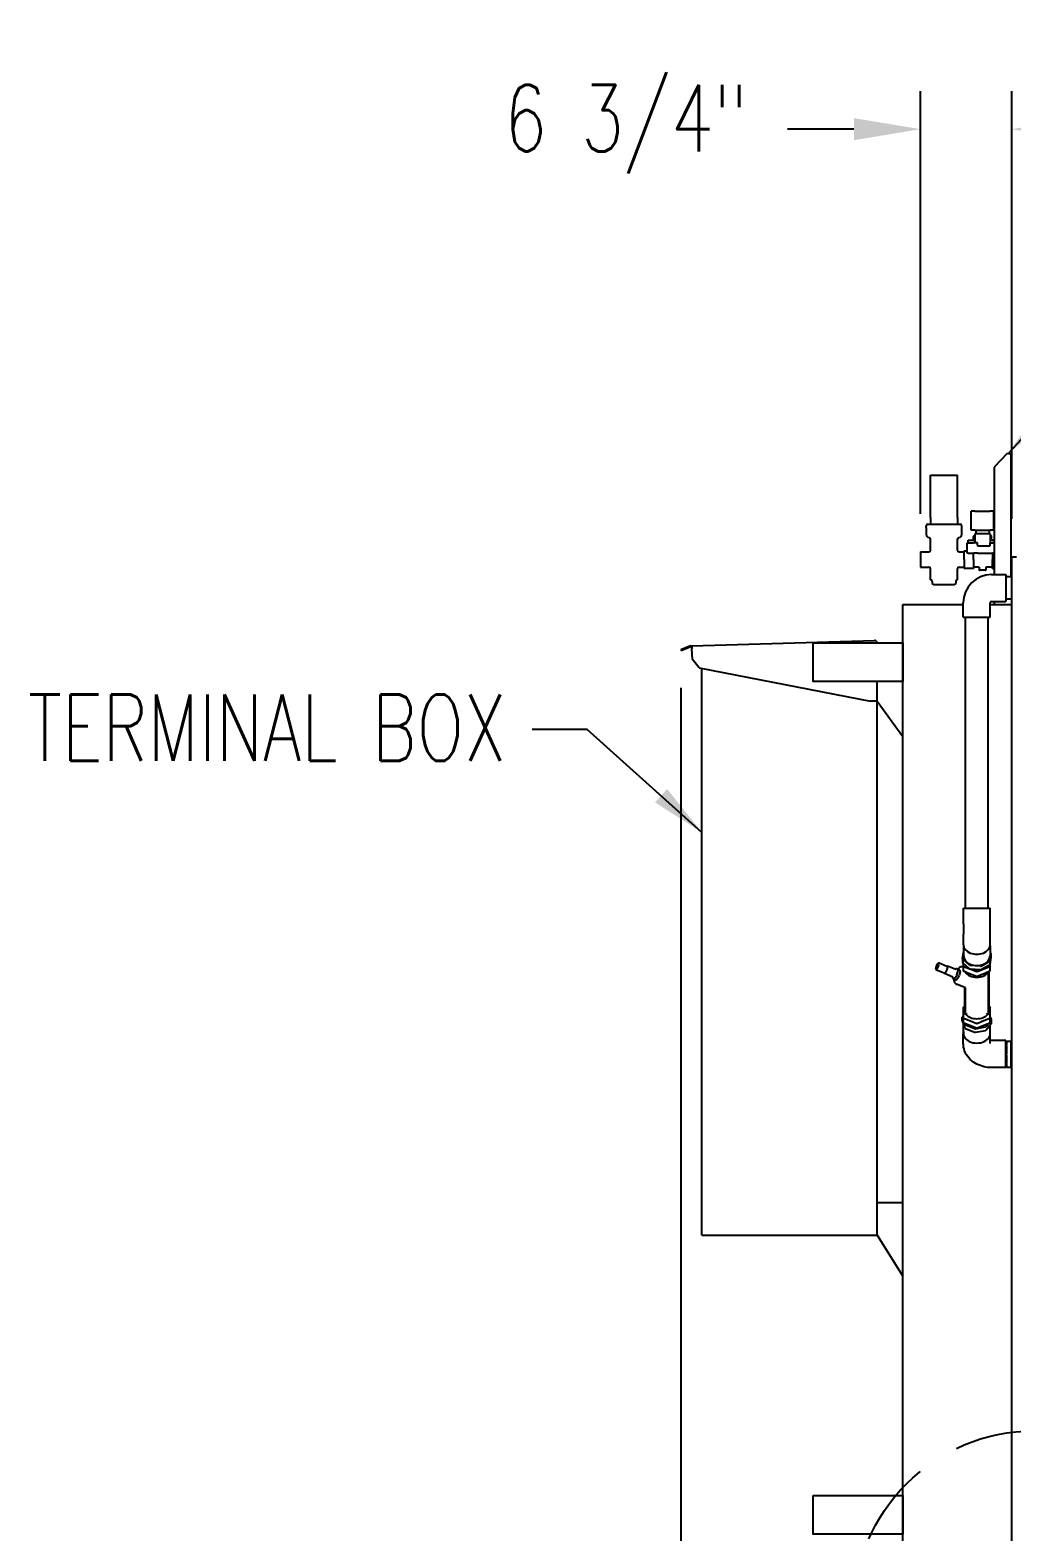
# Model space of a CAD drawing. Header units: millimetres. Extents: x 16200 to 32328, y 18593 to 29476.
# Drawn here: x 16433.3 to 16506.1, y 18900.9 to 19012.3 of the extents above; entities that cross this region are included whole.
import ezdxf

# ---------------------------------------------------------------- set-up
doc = ezdxf.new("R2010")
doc.units = ezdxf.units.MM
doc.header["$LTSCALE"] = 5
doc.linetypes.add('HIDDEN', pattern=[9.525, 6.35, -3.175])
for name, color, linetype in [('COIL-CONTROL', 2, 'Continuous'), ('CONDENSER-SST-CONTROL', 1, 'Continuous'), ('RECIRCULATION-CONTROL', 3, 'Continuous'), ('UNIT', 6, 'Continuous'), ('WS-NO-CONTROL', 3, 'Continuous')]:
    doc.layers.add(name, color=color, linetype=linetype)
doc.styles.add('SUBMITTAL', font='romans.shx', dxfattribs={"width": 0.75})
doc.dimstyles.new('SUBMITTAL', dxfattribs={"dimtxt": 0.09375, "dimasz": 0.09375, "dimexe": 0.03125, "dimexo": 0.0625, "dimgap": 0.0625, "dimtad": 0, "dimdec": 4, "dimzin": 4, "dimdsep": 46, "dimlunit": 4, "dimtxsty": 'SUBMITTAL', "dimcen": 0.09375, "dimclre": 6, "dimadec": 0, "dimazin": 0, "dimtfac": 1, "dimtdec": 0, "dimtofl": 0, "dimtmove": 0, "dimatfit": 3, "dimfxl": 0, "dimfrac": 2, "dimtolj": 1, "dimtzin": 4, "dimarcsym": 0})

# ---------------------------------------------------------------- blocks, each defined once
blk = doc.blocks.new('*D16')
at = {"layer": 'UNIT', "color": 6, "lineweight": -2}
for p, q in [((16481.53, 18963.53), (16481.53, 18859.84)), ((16506.07, 18890.06), (16506.07, 18859.84))]:
    blk.add_line(p, q, dxfattribs=at)
at = {"layer": 'UNIT', "color": 3, "lineweight": -2}
for p, q in [((16481.53, 18862.66), (16476.6, 18862.66)), ((16501.14, 18862.66), (16486.46, 18862.66))]:
    blk.add_line(p, q, dxfattribs=at)
at = {"layer": 'UNIT', "color": 3}
for points in [[(16486.46, 18863.48), (16486.46, 18861.84), (16481.53, 18862.66)], [(16501.14, 18863.48), (16501.14, 18861.84), (16506.07, 18862.66)]]:
    blk.add_solid(points, dxfattribs=at)
at = {"layer": 'UNIT', "color": 3, "insert": (16454.68, 18862.66), "char_height": 4.9294, "attachment_point": 5, "style": 'SUBMITTAL'}
blk.add_mtext('\\A1;2\'-0 1/2"', dxfattribs=at)
blk = doc.blocks.new('*D116')
at = {"layer": 'WS-NO-CONTROL', "color": 6, "lineweight": -2}
for p, q in [((16499.3, 18976.42), (16499.3, 19007.78)), ((16506.07, 18976.05), (16506.07, 19007.78))]:
    blk.add_line(p, q, dxfattribs=at)
at = {"layer": 'WS-NO-CONTROL', "color": 3, "lineweight": -2}
for p, q in [((16494.37, 19004.96), (16489.44, 19004.96)), ((16511, 19004.96), (16515.93, 19004.96))]:
    blk.add_line(p, q, dxfattribs=at)
at = {"layer": 'WS-NO-CONTROL', "color": 3}
for points in [[(16494.37, 19005.78), (16494.37, 19004.14), (16499.3, 19004.96)], [(16511, 19005.78), (16511, 19004.14), (16506.07, 19004.96)]]:
    blk.add_solid(points, dxfattribs=at)
at = {"layer": 'WS-NO-CONTROL', "color": 3, "insert": (16477.47, 19004.96), "char_height": 4.929, "attachment_point": 5, "style": 'SUBMITTAL'}
blk.add_mtext('\\A1;6 3/4"', dxfattribs=at)

msp = doc.modelspace()

# ---------------------------------------------------------------- linework, layer by layer
at = {"layer": 'COIL-CONTROL'}
msp.add_line((16498.0033, 18969.7068), (16506.0707, 18969.7068), dxfattribs=at)
at = {"layer": 'CONDENSER-SST-CONTROL'}
msp.add_lwpolyline([(16491.354, 18903.6172), (16498.004, 18903.6172), (16498.004, 18900.7422), (16491.354, 18900.7422)], close=True, dxfattribs=at)
at = {"layer": 'RECIRCULATION-CONTROL'}
for p, q in [((16506.0707, 18971.7582), (16505.6407, 18971.7582)), ((16506.0707, 18970.0982), (16505.6407, 18970.0982)), ((16500.4987, 18942.9344), (16500.4418, 18942.7256)), ((16500.6123, 18943.0736), (16500.4987, 18942.9344)), ((16500.6691, 18943.004), (16500.6123, 18943.0736)), ((16500.6123, 18942.7952), (16500.6691, 18943.004)), ((16501.2734, 18942.8694), (16500.6937, 18943.106)), ((16500.4418, 18942.7256), (16500.4987, 18942.656)), ((16501.065, 18942.3591), (16500.4854, 18942.5957)), ((16500.4987, 18942.656), (16500.6123, 18942.7952)), ((16501.7054, 18942.0764), (16501.0871, 18942.3288)), ((16501.6585, 18942.0956), (16501.6785, 18942.0447)), ((16501.6785, 18942.0447), (16501.7671, 18941.9362)), ((16501.7966, 18941.9483), (16501.7671, 18941.9362)), ((16505.6407, 18937.3597), (16504.5845, 18937.3597)), ((16505.6407, 18935.3597), (16505.6407, 18937.3597)), ((16505.6407, 18937.1897), (16505.6962, 18937.1897)), ((16505.6962, 18937.3123), (16505.6962, 18937.323)), ((16505.6962, 18937.323), (16506.0082, 18937.323)), ((16505.6962, 18937.3123), (16505.6962, 18937.0465)), ((16505.6962, 18936.9795), (16505.6962, 18937.0465)), ((16505.6962, 18936.9795), (16505.6962, 18936.3754)), ((16505.6962, 18936.2836), (16505.6962, 18936.3754)), ((16505.6962, 18936.2836), (16505.6962, 18935.6951)), ((16506.0082, 18937.323), (16506.0082, 18935.3964)), ((16505.6407, 18935.3597), (16504.5845, 18935.3597)), ((16505.6407, 18935.5297), (16505.6962, 18935.5297)), ((16505.6962, 18935.6322), (16505.6962, 18935.6951)), ((16505.6962, 18935.6322), (16505.6962, 18935.4041)), ((16505.6962, 18935.3964), (16505.6962, 18935.4041)), ((16505.6962, 18935.3964), (16506.0082, 18935.3964))]:
    msp.add_line(p, q, dxfattribs=at)
at = {"layer": 'RECIRCULATION-CONTROL', "linetype": 'HIDDEN', "ltscale": 0.2}
msp.add_circle((16507.75, 18895.0252), 13.395, dxfattribs=at)
at = {"layer": 'RECIRCULATION-CONTROL'}
msp.add_arc((16504.5845, 18969.8282), 2.1, 90, 180, dxfattribs=at)
msp.add_ellipse((16501.1692, 18942.6143), major_axis=(0.1042, 0.2551), ratio=0.35355339, start_param=3.14159265, end_param=6.28318531, dxfattribs=at)
for points, knots in [([(16500.6937, 18943.106), (16500.6835, 18943.1102), (16500.6722, 18943.1117), (16500.6489, 18943.1102), (16500.6372, 18943.1063), (16500.6089, 18943.0923), (16500.5932, 18943.0797), (16500.5611, 18943.0468), (16500.5448, 18943.0256), (16500.5151, 18942.9794), (16500.5017, 18942.9547), (16500.4778, 18942.9036), (16500.4673, 18942.8771), (16500.4501, 18942.8245), (16500.4433, 18942.7982), (16500.4341, 18942.7476), (16500.4317, 18942.7233), (16500.4326, 18942.677), (16500.4359, 18942.6553), (16500.449, 18942.6279), (16500.4536, 18942.6204), (16500.4666, 18942.6063), (16500.4755, 18942.5998), (16500.4854, 18942.5957)], [5.42611336, 5.42611336, 5.42611336, 5.42611336, 5.59716055, 5.59716055, 5.80672753, 5.80672753, 6.14239473, 6.14239473, 6.51403666, 6.51403666, 6.85901819, 6.85901819, 7.19594401, 7.19594401, 7.53354917, 7.53354917, 7.88096716, 7.88096716, 8.25541349, 8.25541349, 8.40216134, 8.40216134, 8.56770601, 8.56770601, 8.56770601, 8.56770601]), ([(16501.0871, 18942.3288), (16501.0782, 18942.3325), (16501.0702, 18942.3379), (16501.0569, 18942.3508), (16501.0517, 18942.3582), (16501.0475, 18942.3661), (16501.0475, 18942.3662), (16501.0474, 18942.3663)], [3.998664601, 3.998664601, 3.998664601, 3.998664601, 4.141409477, 4.141409477, 4.284154353, 4.284154353, 4.286263389, 4.286263389, 4.286263389, 4.286263389]), ([(16501.2557, 18942.8766), (16501.2559, 18942.8766), (16501.256, 18942.8767), (16501.2645, 18942.8793), (16501.2734, 18942.881), (16501.2918, 18942.8809), (16501.3014, 18942.8792), (16501.3103, 18942.8756)], [0.569473161, 0.569473161, 0.569473161, 0.569473161, 0.571582196, 0.571582196, 0.714327072, 0.714327072, 0.857071948, 0.857071948, 0.857071948, 0.857071948])]:
    msp.add_open_spline(points, degree=3, knots=knots, dxfattribs=at)
at = {"layer": 'UNIT'}
for p, q in [((16505.7432, 18980.8988), (16504.7814, 18979.8878)), ((16506.0314, 18971.7582), (16506.0314, 18980.8083)), ((16504.7814, 18979.8878), (16504.7814, 18969.7068)), ((16506.0707, 18973.1406), (16506.0314, 18973.1406)), ((16506.0707, 18892.8745), (16506.0707, 18973.2292)), ((16506.4159, 18973.2292), (16506.0707, 18973.2292)), ((16481.9951, 18966.5338), (16481.5315, 18966.3465)), ((16481.5315, 18966.3465), (16481.5533, 18966.2928)), ((16481.5533, 18966.2928), (16482.0168, 18966.4801)), ((16482.1944, 18966.6143), (16481.9951, 18966.5338)), ((16482.0168, 18966.4801), (16481.9951, 18966.5338)), ((16482.0168, 18966.4801), (16482.2161, 18966.5606)), ((16482.262, 18966.6287), (16482.3518, 18966.6318)), ((16482.3539, 18966.5739), (16482.264, 18966.5707)), ((16482.3518, 18966.6318), (16495.893, 18967.0391)), ((16482.3518, 18966.6318), (16482.3588, 18966.433)), ((16482.3867, 18965.6325), (16482.3588, 18966.433)), ((16496.099, 18966.6132), (16496.099, 18966.8402)), ((16496.099, 18962.5463), (16496.099, 18966.6132)), ((16482.8914, 18965.0205), (16482.3867, 18965.6325)), ((16496.099, 18966.1963), (16498.0033, 18966.1963)), ((16482.8914, 18965.0205), (16495.599, 18962.5261)), ((16483.099, 18922.9224), (16483.099, 18964.9798)), ((16496.099, 18962.5435), (16495.599, 18962.5261)), ((16496.099, 18922.9224), (16496.099, 18962.5463)), ((16496.099, 18962.5435), (16498.0033, 18959.9184)), ((16496.099, 18925.3598), (16498.0033, 18925.3598)), ((16483.099, 18922.9224), (16496.099, 18922.9224)), ((16496.099, 18922.9224), (16498.0033, 18919.8909))]:
    msp.add_line(p, q, dxfattribs=at)
for radius in [0.199, 0.141]:
    msp.add_arc((16482.2689, 18966.4298), radius, 92, 112, dxfattribs=at)
msp.add_ellipse((16505.7724, 18980.8083), major_axis=(0.259, 0), ratio=0.34938985, start_param=0, end_param=1.57079633, dxfattribs=at)
msp.add_open_spline([(16496.099, 18966.8402), (16496.099, 18966.9), (16496.0703, 18966.9592), (16496.0234, 18966.9963), (16495.9868, 18967.0253), (16495.9397, 18967.0407), (16495.893, 18967.0391)], degree=3, knots=[-1, -1, -1, -1, -0.43858559, -0.43858559, -0.43858559, 0, 0, 0, 0], dxfattribs=at)
at = {"layer": 'WS-NO-CONTROL'}
for p, q in [((16500.0507, 18976.1688), (16500.0507, 18979.2938)), ((16500.0507, 18979.2938), (16502.0507, 18979.2938)), ((16502.0507, 18976.1688), (16502.0507, 18979.2938)), ((16503.0651, 18975.2158), (16503.0651, 18976.6198)), ((16503.3372, 18976.6198), (16503.0651, 18976.6198)), ((16503.3372, 18976.6198), (16504.4842, 18976.6198)), ((16504.7551, 18976.6198), (16504.4842, 18976.6198)), ((16504.7551, 18975.2158), (16504.7551, 18976.6198)), ((16499.7382, 18975.4188), (16499.7382, 18975.5438)), ((16499.7382, 18975.4188), (16499.7382, 18974.9188)), ((16499.8632, 18975.6688), (16502.2382, 18975.6688)), ((16500.0507, 18976.1688), (16500.0507, 18975.6688)), ((16502.0507, 18976.1688), (16502.0507, 18975.6688)), ((16502.3632, 18975.4188), (16502.3632, 18975.5438)), ((16502.3632, 18974.9188), (16502.3632, 18975.4188)), ((16503.3372, 18975.2158), (16503.0651, 18975.2158)), ((16503.3372, 18975.2158), (16504.4842, 18975.2158)), ((16504.7551, 18975.2158), (16504.4842, 18975.2158)), ((16500.0507, 18973.7313), (16500.0507, 18974.549)), ((16502.0507, 18973.7313), (16502.0507, 18974.549)), ((16502.7691, 18973.8298), (16502.7691, 18974.2758)), ((16502.8511, 18974.2758), (16502.7691, 18974.2758)), ((16502.8491, 18974.2758), (16502.8491, 18974.4758)), ((16502.8491, 18974.4758), (16503.0491, 18974.4758)), ((16502.8511, 18974.2758), (16503.2482, 18974.2758)), ((16503.0491, 18974.4758), (16503.2491, 18974.4758)), ((16503.3482, 18974.4788), (16503.1907, 18974.4788)), ((16503.2357, 18974.4788), (16503.2357, 18974.7488)), ((16503.5334, 18974.2758), (16503.2482, 18974.2758)), ((16503.3482, 18974.7788), (16503.2657, 18974.7788)), ((16503.3482, 18974.9398), (16503.3482, 18974.2758)), ((16504.4732, 18974.9398), (16503.3482, 18974.9398)), ((16503.4107, 18975.1711), (16503.4107, 18974.9671)), ((16503.4107, 18974.9671), (16503.4107, 18974.9398)), ((16503.5334, 18974.1098), (16503.5334, 18974.2758)), ((16504.4107, 18975.1711), (16504.4107, 18974.9671)), ((16504.4107, 18974.9398), (16504.4107, 18974.9671)), ((16504.4695, 18974.1098), (16504.4695, 18974.2758)), ((16504.4695, 18974.2758), (16504.6776, 18974.2758)), ((16504.4732, 18974.9398), (16504.4732, 18974.2758)), ((16504.5557, 18974.7788), (16504.4732, 18974.7788)), ((16504.6307, 18974.4788), (16504.4732, 18974.4788)), ((16504.5857, 18974.4788), (16504.5857, 18974.7488)), ((16504.6438, 18974.4758), (16504.7723, 18974.4758)), ((16504.7814, 18974.2758), (16504.6776, 18974.2758)), ((16504.7723, 18974.4758), (16504.7814, 18974.4758)), ((16499.3007, 18973.6063), (16499.9257, 18973.6063)), ((16499.3007, 18973.6063), (16499.3007, 18972.4813)), ((16502.1757, 18973.6063), (16502.5507, 18973.6063)), ((16502.5507, 18973.0438), (16502.5507, 18973.6838)), ((16502.5507, 18973.6838), (16502.7691, 18973.6838)), ((16502.5507, 18973.0438), (16502.5507, 18972.3738)), ((16502.7691, 18973.5118), (16502.7691, 18973.8258)), ((16502.8511, 18973.5118), (16502.7691, 18973.5118)), ((16502.8511, 18973.5118), (16503.2482, 18973.5118)), ((16503.2407, 18973.0438), (16503.2407, 18973.5118)), ((16503.2407, 18973.0438), (16503.2407, 18972.3738)), ((16503.5493, 18973.5118), (16503.2482, 18973.5118)), ((16503.5493, 18973.5118), (16504.0701, 18973.5118)), ((16503.5897, 18974.0498), (16504.4098, 18974.0498)), ((16504.0701, 18973.5118), (16504.1515, 18973.5118)), ((16504.1515, 18973.5118), (16504.2096, 18973.5118)), ((16504.2096, 18973.5118), (16504.3424, 18973.5118)), ((16504.3424, 18973.5118), (16504.6776, 18973.5118)), ((16504.6407, 18973.5118), (16504.6407, 18973.0438)), ((16504.7814, 18973.5118), (16504.6776, 18973.5118)), ((16499.3007, 18972.4813), (16499.9257, 18972.4813)), ((16500.0507, 18971.5438), (16500.0507, 18972.3563)), ((16502.0507, 18971.5438), (16502.0507, 18972.3563)), ((16502.1757, 18972.4813), (16502.5507, 18972.4813)), ((16503.2407, 18972.3738), (16502.5507, 18972.3738)), ((16503.6607, 18972.4658), (16503.2407, 18972.4658)), ((16503.6607, 18972.4658), (16503.6607, 18972.2858)), ((16500.1757, 18971.4188), (16500.1757, 18971.2938)), ((16501.8007, 18971.1688), (16500.3007, 18971.1688)), ((16501.9257, 18971.4188), (16501.9257, 18971.2938))]:
    msp.add_line(p, q, dxfattribs=at)
for centre, radius, start, end in [((16499.8632, 18975.5438), 0.125, 90, 180), ((16502.2382, 18975.5438), 0.125, 0, 90), ((16499.9882, 18974.9188), 0.25, 180, 260.405932), ((16499.9257, 18974.549), 0.125, 0, 80.405932), ((16502.1757, 18974.549), 0.125, 99.594068, 180), ((16502.1132, 18974.9188), 0.25, 279.594068, 0), ((16503.1907, 18974.4488), 0.03, 90, 115.84193), ((16503.2657, 18974.7488), 0.03, 90, 180), ((16504.5557, 18974.7488), 0.03, 0, 90), ((16504.6307, 18974.4488), 0.03, 64.15807, 90), ((16499.9257, 18973.7313), 0.125, 270, 0), ((16502.1757, 18973.7313), 0.125, 180, 270), ((16499.9257, 18972.3563), 0.125, 0, 90), ((16502.1757, 18972.3563), 0.125, 90, 180), ((16503.6907, 18972.2858), 0.03, 180, 270), ((16500.0507, 18971.4188), 0.125, 0, 90), ((16500.3007, 18971.2938), 0.125, 180, 270), ((16501.8007, 18971.2938), 0.125, 270, 0), ((16502.0507, 18971.4188), 0.125, 90, 180)]:
    msp.add_arc(centre, radius, start, end, dxfattribs=at)
for points, weights in [([(16503.4107, 18975.1711), (16503.4107, 18975.2158), (16503.4107, 18975.2158)], [1.43522689987, 1.54624208668, 1.54624208693]), ([(16504.4107, 18975.2158), (16504.4107, 18975.2158), (16504.4107, 18975.1711)], [1.54623954297, 1.54623954276, 1.43522453856])]:
    msp.add_rational_spline(points, weights, degree=2, dxfattribs=at)
for points, knots in [([(16503.5334, 18974.1098), (16503.5334, 18974.105), (16503.534, 18974.1003), (16503.5361, 18974.0911), (16503.5377, 18974.0867), (16503.5423, 18974.0772), (16503.5455, 18974.0725), (16503.5493, 18974.0683)], [-0.973508814, -0.973508814, -0.973508814, -0.973508814, -0.937408296, -0.937408296, -0.901042117, -0.901042117, -0.855493649, -0.855493649, -0.855493649, -0.855493649]), ([(16504.4098, 18974.0498), (16504.4167, 18974.0498), (16504.4236, 18974.051), (16504.4374, 18974.056), (16504.4441, 18974.06), (16504.4556, 18974.0705), (16504.4603, 18974.0768), (16504.4656, 18974.0879), (16504.467, 18974.0921), (16504.469, 18974.1009), (16504.4695, 18974.1053), (16504.4695, 18974.1098)], [0.721257334, 0.721257334, 0.721257334, 0.721257334, 0.7743069, 0.7743069, 0.833751804, 0.833751804, 0.893245449, 0.893245449, 0.927285112, 0.927285112, 0.961324601, 0.961324601, 0.961324601, 0.961324601]), ([(16503.5493, 18974.0683), (16503.5494, 18974.0681), (16503.5495, 18974.068), (16503.5545, 18974.0625), (16503.5614, 18974.0575), (16503.5743, 18974.0516), (16503.5826, 18974.0498), (16503.5897, 18974.0498)], [0.110796011, 0.110796011, 0.110796011, 0.110796011, 0.112303311, 0.112303311, 0.171503882, 0.171503882, 0.233145167, 0.233145167, 0.233145167, 0.233145167])]:
    msp.add_open_spline(points, degree=3, knots=knots, dxfattribs=at)

# ---------------------------------------------------------------- texts
at = {"layer": 'UNIT', "insert": (16468.6011, 18960.5728), "char_height": 4.93, "width": 35.438745, "attachment_point": 6, "style": 'SUBMITTAL'}
msp.add_mtext('TERMINAL BOX', dxfattribs=at)

# ---------------------------------------------------------------- dimensions: what is measured, and where the dimension line sits
at = {"layer": 'UNIT', "color": 3}
dim = msp.add_linear_dim(base=(16506.0707, 18862.6597), p1=(16481.5315, 18966.3465), p2=(16506.0707, 18892.8745), angle=180, dimstyle='SUBMITTAL', override={"dimscale": 70.42, "dimtxt": 0.07, "dimasz": 0.07, "dimexe": 0.04, "dimexo": 0.04, "dimgap": 0.03125, "dimdec": 3, "dimzin": 3, "dimclrd": 3, "dimclrt": 3, "dimtdec": 3, "dimtix": 1}, dxfattribs=at)
dim.commit()
dim.dimension.update_dxf_attribs({"geometry": '*D16', "text_midpoint": (16454.6839, 18862.6597), "dimtype": 160})
at = {"layer": 'WS-NO-CONTROL', "color": 3}
dim = msp.add_linear_dim(base=(16499.3007, 19004.9627), p1=(16506.0707, 18973.2292), p2=(16499.3007, 18973.6063), dimstyle='SUBMITTAL', override={"dimscale": 70.42, "dimtxt": 0.07, "dimasz": 0.07, "dimexe": 0.04, "dimexo": 0.04, "dimgap": 0.03125, "dimdec": 3, "dimzin": 3, "dimclrd": 3, "dimclrt": 3, "dimtdec": 3, "dimtix": 1}, dxfattribs=at)
dim.commit()
dim.dimension.update_dxf_attribs({"geometry": '*D116', "text_midpoint": (16477.4705, 19004.9627), "dimtype": 160})

# ---------------------------------------------------------------- leaders
at = {"layer": 'UNIT'}
msp.add_leader([(16505.8874, 18980.974), (16522.6653, 18999.2204)], dimstyle='SUBMITTAL', override={"dimscale": 36, "dimarcsym": 1}, dxfattribs=at)
at = {"layer": 'UNIT', "annotation_type": 0, "has_hookline": 1, "hookline_direction": 1, "text_width": 25.1782}
msp.add_leader([(16483.099, 18952.8068), (16474.574, 18960.4457), (16470.5014, 18960.4457)], dimstyle='SUBMITTAL', override={"dimscale": 58.18, "dimasz": 0.07, "dimgap": 0.03, "dimcen": 4.055284, "dimarcsym": 1}, dxfattribs=at)

# ---------------------------------------------------------------- next in the draw order: wipeouts: each hides what was drawn before it
for points, layer in [([(16491.354, 18966.8637), (16491.354, 18963.9887), (16498.0033, 18963.9887), (16498.0033, 18966.8637)], 'CONDENSER-SST-CONTROL'), ([(16502.4845, 18968.7719), (16502.4845, 18969.8282), (16504.4845, 18969.8282), (16504.4845, 18968.7719)], 'RECIRCULATION-CONTROL')]:
    msp.add_wipeout(points).dxf.layer = layer

# ---------------------------------------------------------------- next in the draw order: linework, layer by layer
at = {"layer": 'COIL-CONTROL'}
msp.add_line((16498.004, 18898.5995), (16498.0032, 18969.7068), dxfattribs=at)
at = {"layer": 'CONDENSER-SST-CONTROL'}
msp.add_lwpolyline([(16491.354, 18966.8637), (16498.0033, 18966.8637), (16498.0033, 18963.9887), (16491.354, 18963.9887)], close=True, dxfattribs=at)
at = {"layer": 'RECIRCULATION-CONTROL'}
for p, q in [((16502.4845, 18968.7719), (16502.4845, 18969.8282)), ((16504.4845, 18968.7719), (16504.4845, 18969.8282))]:
    msp.add_line(p, q, dxfattribs=at)
msp.add_arc((16504.5845, 18969.8282), 0.1, 90, 180, dxfattribs=at)

# ---------------------------------------------------------------- next in the draw order: wipeouts: each hides what was drawn before it
for points in [[(16504.5845, 18969.9282), (16504.5845, 18971.9282), (16505.6407, 18971.9282), (16505.6407, 18969.9282)], [(16502.4845, 18968.7719), (16502.4845, 18947.1784), (16502.4845, 18935.3597), (16504.5845, 18935.3597), (16504.4845, 18968.7719)]]:
    msp.add_wipeout(points).dxf.layer = 'RECIRCULATION-CONTROL'

# ---------------------------------------------------------------- next in the draw order: linework, layer by layer
for p, q in [((16504.5845, 18971.9282), (16505.6407, 18971.9282)), ((16505.6407, 18971.9282), (16505.6407, 18969.9282)), ((16504.5845, 18969.9282), (16505.6407, 18969.9282)), ((16502.4845, 18968.7719), (16504.4845, 18968.7719)), ((16502.6545, 18947.1784), (16502.6545, 18968.7719)), ((16504.3145, 18947.1784), (16504.3145, 18968.7719)), ((16502.5001, 18947.1784), (16504.4689, 18947.1784)), ((16502.5001, 18946.0332), (16502.5001, 18947.1784)), ((16504.4689, 18946.0332), (16504.4689, 18947.1784)), ((16502.5001, 18946.0332), (16502.5001, 18945.2675)), ((16502.5001, 18944.4577), (16502.5001, 18945.2675)), ((16504.4689, 18945.2675), (16504.4689, 18946.0332)), ((16504.4689, 18944.4577), (16504.4689, 18945.2675)), ((16502.5045, 18944.3922), (16502.5045, 18943.6212)), ((16504.4645, 18944.3922), (16504.4645, 18943.6212)), ((16502.4339, 18943.4215), (16502.4339, 18943.1563)), ((16502.4345, 18943.4283), (16502.5045, 18943.8906)), ((16502.935, 18942.9598), (16502.4539, 18943.3815)), ((16502.935, 18942.6946), (16502.4539, 18943.1164)), ((16502.4845, 18943.0895), (16502.4845, 18942.9036)), ((16503.7574, 18942.8787), (16502.9954, 18942.9364)), ((16504.4199, 18943.2326), (16503.8234, 18942.8925)), ((16504.4199, 18942.9675), (16503.8234, 18942.6273)), ((16504.5345, 18943.8142), (16504.4529, 18943.2754)), ((16504.5345, 18943.549), (16504.4529, 18943.0102)), ((16504.4645, 18943.9053), (16504.5151, 18943.8609)), ((16504.4845, 18942.9036), (16504.4845, 18943.2187)), ((16504.535, 18943.8209), (16504.535, 18943.5558)), ((16501.9286, 18942.6232), (16501.3103, 18942.8756)), ((16501.7671, 18941.9362), (16501.9376, 18941.8667)), ((16501.7966, 18941.9483), (16501.9738, 18942.1653)), ((16501.9011, 18942.6344), (16501.948, 18942.6919)), ((16501.9376, 18941.8667), (16501.9671, 18941.8787)), ((16502.0033, 18942.7076), (16501.948, 18942.6919)), ((16502.1442, 18942.0957), (16501.9671, 18941.8787)), ((16502.0033, 18942.2255), (16501.9738, 18942.1653)), ((16502.0033, 18942.7076), (16502.1738, 18942.638)), ((16502.0919, 18942.5992), (16502.0033, 18942.7076)), ((16502.0033, 18942.2255), (16502.0919, 18942.5509)), ((16502.0919, 18942.5992), (16502.0919, 18942.5509)), ((16502.1442, 18942.0957), (16502.1738, 18942.1559)), ((16502.1738, 18942.638), (16502.2623, 18942.5296)), ((16502.2623, 18942.4813), (16502.1738, 18942.1559)), ((16502.2623, 18942.4813), (16502.2623, 18942.5296)), ((16502.5186, 18942.8619), (16502.4845, 18942.9036)), ((16502.4845, 18942.9036), (16502.4845, 18942.5417)), ((16502.4845, 18942.5417), (16502.5186, 18942.4999)), ((16502.5186, 18942.8619), (16502.9424, 18942.6888)), ((16502.8309, 18942.3725), (16502.5186, 18942.4999)), ((16503.1381, 18942.247), (16502.8309, 18942.3725)), ((16502.9803, 18942.6734), (16503.4504, 18942.4814)), ((16503.7574, 18942.6136), (16502.9954, 18942.6713)), ((16503.4504, 18942.1195), (16503.1381, 18942.247)), ((16503.5186, 18942.4814), (16503.4504, 18942.4814)), ((16503.4504, 18942.1195), (16503.5186, 18942.1195)), ((16503.4845, 18942.1099), (16503.4504, 18942.1195)), ((16503.5186, 18942.1195), (16503.4845, 18942.1099)), ((16503.5186, 18942.4814), (16504.4504, 18942.8619)), ((16503.8309, 18942.247), (16503.5186, 18942.1195)), ((16504.1381, 18942.3725), (16503.8309, 18942.247)), ((16504.4504, 18942.4999), (16504.1381, 18942.3725)), ((16504.3595, 18939.349), (16504.3595, 18942.4628)), ((16504.3989, 18939.5978), (16504.3989, 18942.4789)), ((16504.4845, 18942.9036), (16504.4504, 18942.8619)), ((16504.4504, 18942.4999), (16504.4845, 18942.5417)), ((16504.4845, 18942.5417), (16504.4845, 18942.9036)), ((16502.6568, 18941.2643), (16501.9663, 18941.5462)), ((16502.5701, 18941.2997), (16502.5701, 18940.9563)), ((16502.5701, 18940.9563), (16502.5701, 18939.5978)), ((16502.6095, 18941.2837), (16502.6095, 18939.349)), ((16502.4845, 18939.8227), (16502.5186, 18939.8644)), ((16502.4845, 18939.8227), (16502.4845, 18939.5677)), ((16502.4845, 18939.5677), (16502.4845, 18939.3168)), ((16502.5701, 18939.8855), (16502.5186, 18939.8644)), ((16504.4504, 18939.8644), (16504.3989, 18939.8855)), ((16504.4504, 18939.8644), (16504.4845, 18939.8227)), ((16504.4845, 18939.5677), (16504.4845, 18939.8227)), ((16504.4845, 18939.3168), (16504.4845, 18939.5677)), ((16502.4016, 18938.8345), (16502.4016, 18939.0997)), ((16502.4047, 18939.0831), (16502.4845, 18938.8739)), ((16502.4047, 18938.8179), (16502.6042, 18938.2948)), ((16502.4845, 18939.2185), (16502.4136, 18939.1314)), ((16502.4845, 18939.3168), (16502.4845, 18939.0618)), ((16502.5186, 18939.0201), (16502.4845, 18939.0618)), ((16502.4845, 18939.0618), (16502.4845, 18938.6999)), ((16502.4845, 18938.6999), (16502.5186, 18938.6582)), ((16502.5045, 18937.9286), (16502.5045, 18938.5563)), ((16502.5186, 18939.0201), (16502.8309, 18938.8926)), ((16503.4504, 18938.2778), (16502.5186, 18938.6582)), ((16502.5756, 18938.6349), (16502.6042, 18938.5599)), ((16502.6462, 18938.5213), (16503.3104, 18938.2511)), ((16502.6489, 18939.3212), (16502.7461, 18939.3212)), ((16502.8309, 18938.8926), (16503.1381, 18938.7672)), ((16503.1381, 18938.7672), (16503.4504, 18938.6397)), ((16503.5186, 18938.6397), (16503.4504, 18938.6397)), ((16503.5186, 18938.6397), (16503.8309, 18938.7672)), ((16504.4504, 18938.6582), (16503.5186, 18938.2778)), ((16503.8309, 18938.7672), (16504.1381, 18938.8926)), ((16504.1381, 18938.8926), (16504.4504, 18939.0201)), ((16504.1732, 18938.1504), (16504.5553, 18938.6201)), ((16504.1732, 18938.4156), (16504.3309, 18938.6094)), ((16504.3201, 18939.3212), (16504.2228, 18939.3212)), ((16504.4845, 18939.0618), (16504.4504, 18939.0201)), ((16504.4504, 18938.6582), (16504.4845, 18938.6999)), ((16504.4645, 18937.9286), (16504.4645, 18938.5084)), ((16504.4845, 18939.0618), (16504.4845, 18939.3168)), ((16504.5642, 18938.9335), (16504.4845, 18939.1427)), ((16504.4845, 18938.6999), (16504.4845, 18939.0618)), ((16504.4845, 18938.7982), (16504.5553, 18938.8852)), ((16504.5673, 18938.6518), (16504.5673, 18938.917)), ((16502.4845, 18937.1375), (16502.4845, 18937.8844)), ((16502.6462, 18938.2562), (16503.3104, 18937.9859)), ((16503.3787, 18938.2448), (16504.1186, 18938.3859)), ((16503.3787, 18937.9797), (16504.1186, 18938.1207)), ((16503.4845, 18938.2682), (16503.4504, 18938.2778)), ((16503.4504, 18938.2778), (16503.5186, 18938.2778)), ((16503.5186, 18938.2778), (16503.4845, 18938.2682)), ((16504.4845, 18937.1375), (16504.4845, 18937.8844))]:
    msp.add_line(p, q, dxfattribs=at)
for centre, major_axis, start_param, end_param in [((16503.4845, 18944.4577), (0.9844, 0), 3.14159265, 6.28318531), ((16502.5239, 18943.4215), (-0.09, 0), 6.17648993, 6.96188809), ((16502.5239, 18943.1563), (-0.09, 0), 0, 0.67870278), ((16503.4845, 18943.6212), (0.98, 0), 3.14159265, 6.28318531), ((16503.005, 18942.9997), (-0.09, 0), 0.67870278, 1.46410095), ((16504.3634, 18943.2822), (0.09, 0), 5.39109176, 6.17648993), ((16504.3634, 18943.017), (0.09, 0), 5.39109176, 6.17648993), ((16504.445, 18943.8209), (0.09, 0), 6.17648993, 6.96188809), ((16504.445, 18943.5558), (0.09, 0), 6.17648993, 6.28318531), ((16503.4845, 18942.7175), (0.9375, 0), 3.54421992, 5.88055804), ((16503.005, 18942.7346), (-0.09, 0), 0.67870278, 1.46410095), ((16503.7669, 18942.942), (-0.09, 0), 1.46410095, 2.24949911), ((16503.7669, 18942.6768), (-0.09, 0), 1.46410095, 2.24949911), ((16502.6095, 18939.5978), (0, -0.0557), 4.71238898, 6.28318531), ((16504.3595, 18939.5978), (0, -0.0557), 0, 1.57079633), ((16502.4916, 18939.0997), (-0.09, 0), 5.76110139, 6.54649956), ((16502.4916, 18938.8345), (-0.09, 0), 0, 0.26331425), ((16502.6911, 18938.5765), (-0.09, 0), 0.26331425, 1.04871241), ((16502.6489, 18939.349), (-0.0394, 0), 0, 1.57079633), ((16503.4845, 18939.6469), (0.9375, 0), 3.65521863, 5.76955933), ((16502.7461, 18939.2933), (0.0394, 0), 0.6309122, 1.57079633), ((16504.2228, 18939.2933), (0.0394, 0), 1.57079633, 2.51068046), ((16504.3201, 18939.349), (0.0394, 0), 4.71238898, 6.28318531), ((16504.4773, 18938.917), (0.09, 0), 5.76110139, 6.54649956), ((16504.4773, 18938.6518), (0.09, 0), 5.76110139, 6.28318531), ((16503.4845, 18937.8844), (1, 0), 2.94125781, 6.48352015), ((16502.6911, 18938.3113), (-0.09, 0), 0.26331425, 1.04871241), ((16503.3553, 18938.3063), (0.09, 0), 4.19030507, 4.97570323), ((16503.3553, 18938.0411), (0.09, 0), 4.19030507, 4.97570323), ((16504.0952, 18938.4473), (0.09, 0), 4.97570323, 5.76110139), ((16504.0952, 18938.1821), (0.09, 0), 4.97570323, 5.76110139)]:
    msp.add_ellipse(centre, major_axis=major_axis, ratio=0.70710678, start_param=start_param, end_param=end_param, dxfattribs=at)
for points, knots in [([(16501.7855, 18941.9288), (16501.785, 18941.9208), (16501.7846, 18941.9129), (16501.7821, 18941.8356), (16501.7867, 18941.7687), (16501.8264, 18941.6766), (16501.8379, 18941.6555), (16501.8751, 18941.6054), (16501.9059, 18941.5767), (16501.951, 18941.5529), (16501.9586, 18941.5494), (16501.9663, 18941.5462)], [7.759036948, 7.759036948, 7.759036948, 7.759036948, 7.807348868, 7.807348868, 8.23326363, 8.23326363, 8.356940927, 8.356940927, 8.533440573, 8.533440573, 8.567706013, 8.567706013, 8.567706013, 8.567706013]), ([(16502.4845, 18942.8199), (16502.4548, 18942.8318), (16502.4231, 18942.8378), (16502.3593, 18942.8393), (16502.328, 18942.8337), (16502.2613, 18942.8128), (16502.229, 18942.7949), (16502.1581, 18942.7457), (16502.1226, 18942.7113), (16502.0891, 18942.6726)], [5.428368891, 5.428368891, 5.428368891, 5.428368891, 5.559740284, 5.559740284, 5.710238871, 5.710238871, 5.924217251, 5.924217251, 6.234782424, 6.234782424, 6.234782424, 6.234782424]), ([(16504.5845, 18937.3597), (16504.5645, 18937.3597), (16504.5446, 18937.3608), (16504.5113, 18937.3644), (16504.4975, 18937.3665), (16504.4845, 18937.369)], [1.570796327, 1.570796327, 1.570796327, 1.570796327, 1.723017201, 1.723017201, 1.836841326, 1.836841326, 1.836841326, 1.836841326]), ([(16504.5845, 18935.3597), (16504.3952, 18935.3597), (16504.206, 18935.3806), (16503.8353, 18935.4657), (16503.6538, 18935.53), (16503.3081, 18935.7075), (16503.1437, 18935.821), (16502.8505, 18936.1063), (16502.7217, 18936.2793), (16502.5527, 18936.6471), (16502.5025, 18936.8336), (16502.4859, 18937.0622), (16502.4845, 18937.0999), (16502.4845, 18937.1375)], [1.57079633, 1.57079633, 1.57079633, 1.57079633, 1.88495559, 1.88495559, 2.19911486, 2.19911486, 2.51327412, 2.51327412, 2.82743339, 2.82743339, 3.09008928, 3.09008928, 3.14159265, 3.14159265, 3.14159265, 3.14159265])]:
    msp.add_open_spline(points, degree=3, knots=knots, dxfattribs=at)
at = {"layer": 'WS-NO-CONTROL'}
for p, q in [((16504.6407, 18972.3738), (16504.6407, 18973.0438)), ((16504.1307, 18972.2558), (16503.6907, 18972.2558)), ((16504.1607, 18972.4658), (16504.1607, 18972.2858)), ((16504.6407, 18972.4658), (16504.1607, 18972.4658)), ((16504.6407, 18972.3738), (16504.7814, 18972.3738))]:
    msp.add_line(p, q, dxfattribs=at)
msp.add_arc((16504.1307, 18972.2858), 0.03, 270, 0, dxfattribs=at)

doc.saveas('drawing.dxf')
